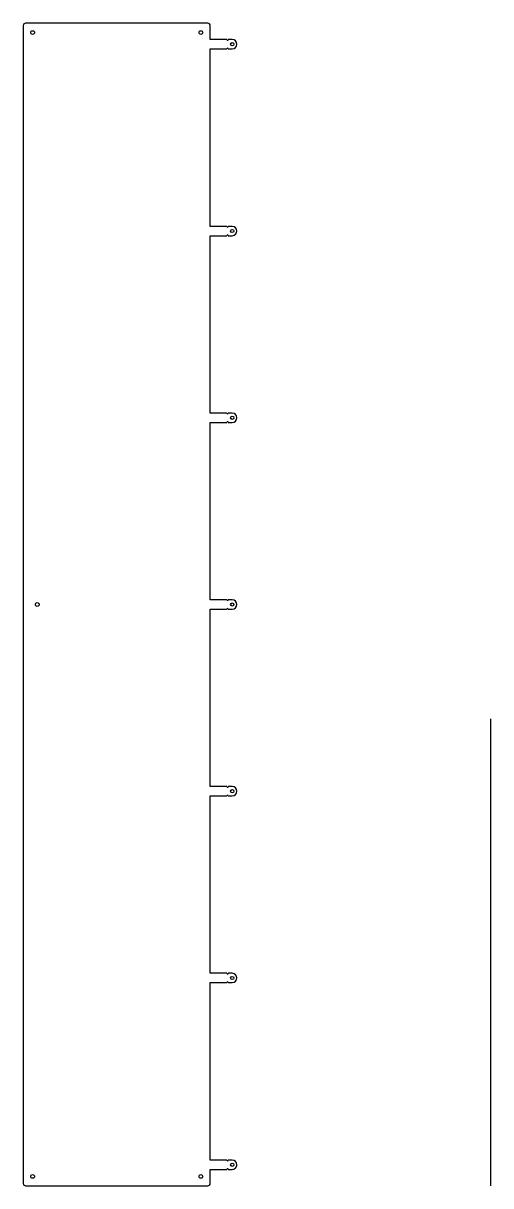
# Model space of a CAD drawing. Header units: millimetres. Extents: x 0 to 1000, y 0 to 2490.
import ezdxf

# ---------------------------------------------------------------- set-up
doc = ezdxf.new("R2010")
doc.units = ezdxf.units.MM
doc.layers.get('0').update_dxf_attribs({"linetype": 'CONTINUOUS'})

msp = doc.modelspace()

# ---------------------------------------------------------------- linework, layer by layer
for p, q in [((395, 2490), (5, 2490)), ((0, 2485), (0, 5)), ((400, 2455), (400, 2485)), ((435.5, 2455), (400, 2455)), ((447, 2455), (438.5, 2455)), ((400, 2435), (435.5, 2435)), ((400, 2055), (400, 2435)), ((438.5, 2435), (447, 2435)), ((435.5, 2055), (400, 2055)), ((447, 2055), (438.5, 2055)), ((400, 2035), (435.5, 2035)), ((400, 1655), (400, 2035)), ((438.5, 2035), (447, 2035)), ((435.5, 1655), (400, 1655)), ((447, 1655), (438.5, 1655)), ((447, 1655), (438.5, 1655)), ((400, 1635), (435.5, 1635)), ((400, 1255), (400, 1635)), ((438.5, 1635), (447, 1635)), ((435.5, 1255), (400, 1255)), ((447, 1255), (438.5, 1255)), ((400, 1235), (435.5, 1235)), ((400, 855), (400, 1235)), ((438.5, 1235), (447, 1235)), ((1000, 0), (1000, 1000)), ((435.5, 855), (400, 855)), ((447, 855), (438.5, 855)), ((400, 835), (435.5, 835)), ((400, 455), (400, 835)), ((438.5, 835), (447, 835)), ((435.5, 455), (400, 455)), ((447, 455), (438.5, 455)), ((400, 435), (435.5, 435)), ((400, 55), (400, 435)), ((438.5, 435), (447, 435)), ((435.5, 55), (400, 55)), ((447, 55), (438.5, 55)), ((400, 35), (435.5, 35)), ((400, 5), (400, 35)), ((438.5, 35), (447, 35)), ((457, 45), (457, 45)), ((5, 0), (395, 0))]:
    msp.add_line(p, q)
for centre, radius in [((20, 2470), 4), ((380, 2470), 4), ((447, 2445), 3.5), ((447, 2045), 3.5), ((447, 1645), 3.5), ((447, 1645), 3.5), ((30, 1245), 4), ((447, 1245), 3.5), ((447, 845), 3.5), ((447, 445), 3.5), ((447, 45), 3.5), ((20, 20), 4), ((380, 20), 4)]:
    msp.add_circle(centre, radius)
for centre, radius, start, end in [((5, 2485), 5, 90, 180), ((395, 2485), 5, 0, 90), ((437, 2455), 1.5, -180, 0), ((447, 2445), 10, 0, 90), ((447, 2445), 10, -90, 0), ((437, 2435), 1.5, 0, 180), ((437, 2055), 1.5, -180, 0), ((447, 2045), 10, 0, 90), ((447, 2045), 10, -90, 0), ((437, 2035), 1.5, 0, 180), ((437, 1655), 1.5, -180, 0), ((447, 1645), 10, 0, 90), ((447, 1645), 10, -90, 0), ((437, 1635), 1.5, 0, 180), ((437, 1255), 1.5, -180, 0), ((447, 1245), 10, 0, 90), ((447, 1245), 10, -90, 0), ((437, 1235), 1.5, 0, 180), ((437, 855), 1.5, -180, 0), ((447, 845), 10, 0, 90), ((437, 835), 1.5, 0, 180), ((447, 845), 10, -90, 0), ((437, 455), 1.5, -180, 0), ((447, 445), 10, 0, 90), ((437, 435), 1.5, 0, 180), ((447, 445), 10, -90, 0), ((437, 55), 1.5, -180, 0), ((447, 45), 10, 0.0002, 90), ((437, 35), 1.5, 0, 180), ((447, 45), 10, -90.0004, 0.0002), ((5, 5), 5, 180, 270), ((395, 5), 5, -90, 0)]:
    msp.add_arc(centre, radius, start, end)

doc.saveas('drawing.dxf')
